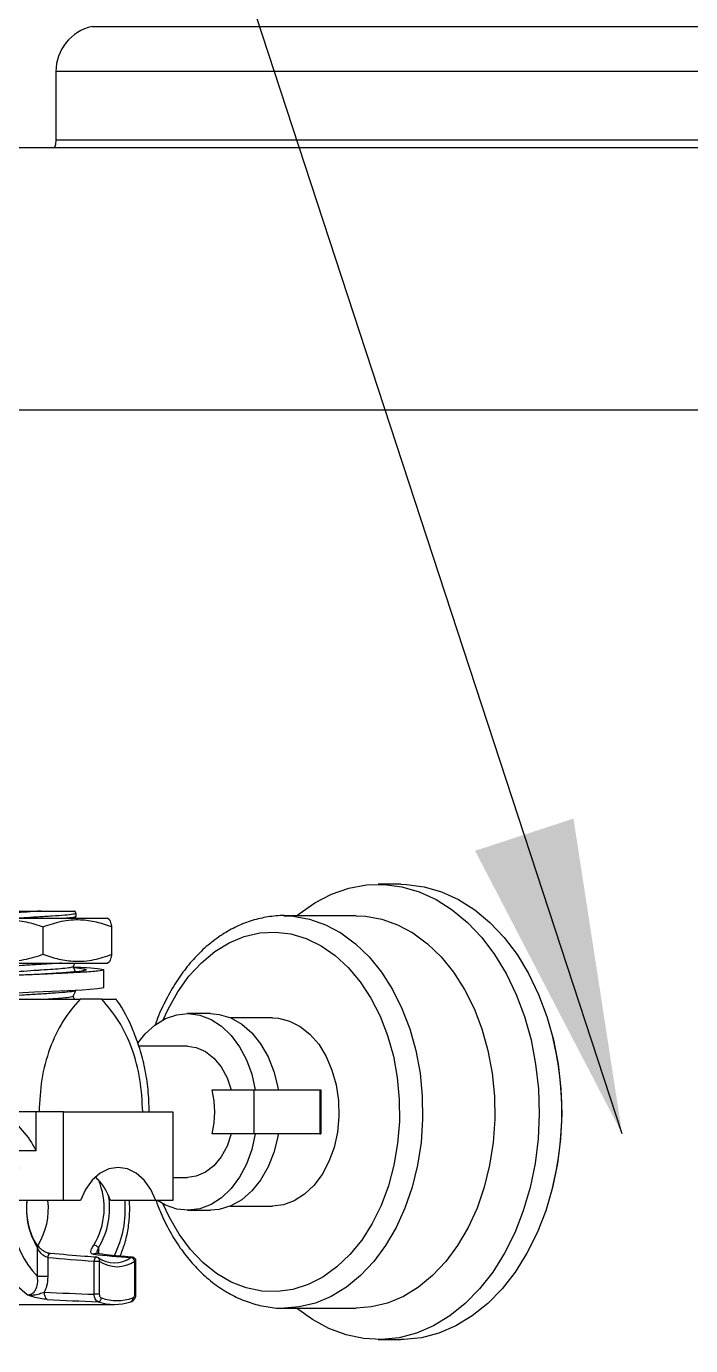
# Model space of a CAD drawing. Header units: millimetres. Extents: x 0 to 6631, y 0 to 4689.
# Drawn here: x 1186.8 to 1272.9, y 3474.2 to 3645.2 of the extents above; entities that cross this region are included whole.
import ezdxf

# ---------------------------------------------------------------- set-up
doc = ezdxf.new("R2010")
doc.units = ezdxf.units.MM
doc.header["$LTSCALE"] = 13
doc.layers.add('几何体', color=7, linetype='Continuous')
doc.layers.add('注释', color=2, linetype='Continuous')
doc.styles.get("Standard").update_dxf_attribs({"font": 'gbenor.shx', "bigfont": 'gbcbig.shx'})
doc.dimstyles.new('SLDDIMSTYLE2', dxfattribs={"dimtxt": 0.18, "dimasz": 40.8, "dimexe": 0, "dimexo": 0.0625, "dimgap": 0, "dimtad": 0, "dimtih": 1, "dimtoh": 1, "dimdec": 0, "dimrnd": 1e-09, "dimzin": 0, "dimdsep": 46, "dimtxsty": 'Standard', "dimsah": 1, "dimcen": 0.09, "dimadec": 0, "dimazin": 0, "dimtfac": 40.8, "dimtdec": 0, "dimtofl": 0, "dimtmove": 0, "dimatfit": 3, "dimfxl": 1, "dimfrac": 2, "dimtolj": 1, "dimtzin": 0, "dimarcsym": 0})

msp = doc.modelspace()

# ---------------------------------------------------------------- linework, layer by layer
at = {"layer": '几何体'}
for p, q in [((1195.35, 3645.23), (1565.95, 3645.23)), ((1190.65, 3639.37), (1190.65, 3630.53)), ((1570.65, 3639.37), (1190.65, 3639.37)), ((1190.65, 3630.53), (1570.65, 3630.53)), ((1166.15, 3629.53), (1595.15, 3629.53)), ((1166.15, 3595.53), (1595.15, 3595.53)), ((1235.35, 3534.03), (1232.43, 3534.03)), ((1179.24, 3529.63), (1188.9, 3529.63)), ((1188.9, 3529.63), (1197.28, 3529.63)), ((1193.25, 3530.27), (1193.09, 3530.59)), ((1193.15, 3529.63), (1193.25, 3529.84)), ((1193.26, 3529.85), (1193.26, 3530.26)), ((1197.58, 3529.43), (1197.28, 3529.63)), ((1229.55, 3529.96), (1220.21, 3529.96)), ((1220.21, 3529.96), (1220.63, 3529.95)), ((1189.02, 3524.93), (1189.02, 3528.53)), ((1197.92, 3524.93), (1197.92, 3528.53)), ((1179.24, 3523.83), (1188.9, 3523.83)), ((1188.9, 3523.83), (1197.28, 3523.83)), ((1196.87, 3520.64), (1196.87, 3522.94)), ((1197.28, 3523.83), (1197.58, 3524.02)), ((1188.27, 3522.35), (1188.27, 3522.35)), ((1196.6, 3519.13), (1193.78, 3519.13)), ((1210.67, 3517.28), (1207.7, 3517.28)), ((1218.71, 3516.72), (1213.3, 3516.72)), ((1207.7, 3513.03), (1201.41, 3513.03)), ((1210.89, 3507.38), (1216.36, 3507.38)), ((1216.36, 3501.68), (1216.36, 3507.38)), ((1216.36, 3507.38), (1224.85, 3507.38)), ((1224.85, 3507.38), (1224.85, 3501.68)), ((1224.85, 3507.38), (1224.99, 3507.38)), ((1224.99, 3507.38), (1224.99, 3501.68)), ((1188.08, 3499.53), (1188.08, 3504.53)), ((1191.65, 3504.53), (1188.08, 3504.53)), ((1191.65, 3493.03), (1191.65, 3504.53)), ((1191.65, 3504.53), (1205.79, 3504.53)), ((1205.79, 3504.53), (1205.79, 3493.03)), ((1216.36, 3501.68), (1210.89, 3501.68)), ((1224.85, 3501.68), (1216.36, 3501.68)), ((1224.85, 3501.68), (1224.99, 3501.68)), ((1185.78, 3499.53), (1188.08, 3499.53)), ((1205.79, 3496.03), (1207.7, 3496.03)), ((1191.65, 3493.03), (1185.78, 3493.03)), ((1193.84, 3493.03), (1191.65, 3493.03)), ((1203.6, 3493.03), (1197.73, 3493.03)), ((1205.79, 3493.03), (1203.6, 3493.03)), ((1207.7, 3491.78), (1210.67, 3491.78)), ((1213.3, 3492.33), (1218.71, 3492.33)), ((1188.26, 3483.18), (1188.26, 3486.92)), ((1196.17, 3486.92), (1196.17, 3486.12)), ((1189.59, 3485.67), (1189.59, 3483.18)), ((1195.61, 3480.9), (1195.61, 3485.2)), ((1195.61, 3485.2), (1196.28, 3485.2)), ((1196.28, 3485.2), (1196.28, 3480.9)), ((1200.88, 3480.9), (1200.88, 3485.2)), ((1201.03, 3485.2), (1200.88, 3485.2)), ((1201.03, 3480.9), (1201.03, 3485.2)), ((1189.59, 3483.18), (1188.26, 3483.18)), ((1196.28, 3480.9), (1195.61, 3480.9)), ((1200.88, 3480.9), (1201.03, 3480.9)), ((1201.03, 3480.9), (1201.03, 3480.9)), ((1178.29, 3479.56), (1198.23, 3479.56)), ((1220.21, 3479.09), (1229.55, 3479.09)), ((1232.43, 3475.02), (1235.35, 3475.02))]:
    msp.add_line(p, q, dxfattribs=at)
at = {"layer": '几何体', "flags": 128}
for points in [[(1190.65, 3630.53), (1190.59, 3629.94), (1190.48, 3629.53)], [(1221.85, 3529.96), (1222.16, 3530.21), (1224.22, 3531.65), (1226.38, 3532.76), (1228.61, 3533.53), (1230.89, 3533.95), (1233.19, 3534.01), (1235.48, 3533.72), (1237.73, 3533.07), (1239.92, 3532.07), (1242.01, 3530.74), (1243.99, 3529.09), (1245.84, 3527.14), (1247.51, 3524.92), (1249.01, 3522.45), (1250.3, 3519.76), (1251.38, 3516.89), (1252.23, 3513.87), (1252.83, 3510.73), (1253.19, 3507.52), (1253.3, 3504.27), (1253.15, 3501.03), (1252.75, 3497.83), (1252.11, 3494.71), (1251.23, 3491.71), (1250.12, 3488.86), (1248.79, 3486.2), (1247.27, 3483.77), (1245.56, 3481.59), (1243.7, 3479.69), (1241.7, 3478.09), (1239.58, 3476.8), (1237.38, 3475.86), (1235.12, 3475.26), (1232.83, 3475.02), (1230.53, 3475.14), (1228.26, 3475.62), (1226.04, 3476.44), (1223.89, 3477.61), (1221.85, 3479.09)], [(1235.35, 3534.03), (1236.1, 3534.01), (1238.39, 3533.72), (1240.64, 3533.07), (1242.83, 3532.07), (1244.93, 3530.74), (1246.91, 3529.09), (1248.75, 3527.14), (1250.43, 3524.92), (1251.92, 3522.45), (1253.21, 3519.76), (1254.29, 3516.89), (1255.14, 3513.87), (1255.74, 3510.73), (1256.1, 3507.52), (1256.21, 3504.27), (1256.06, 3501.03), (1255.67, 3497.83), (1255.02, 3494.71), (1254.14, 3491.71), (1253.03, 3488.86), (1251.7, 3486.2), (1250.18, 3483.77), (1248.47, 3481.59), (1246.61, 3479.69), (1244.61, 3478.09), (1242.5, 3476.8), (1240.3, 3475.86), (1238.04, 3475.26), (1235.74, 3475.02), (1235.35, 3475.02)], [(1220.63, 3529.95), (1221.42, 3529.9), (1223.54, 3529.52), (1225.6, 3528.79), (1227.59, 3527.72), (1229.48, 3526.32), (1231.24, 3524.62), (1232.84, 3522.63), (1234.27, 3520.39), (1235.5, 3517.93), (1236.51, 3515.28), (1237.29, 3512.48), (1237.84, 3509.57), (1238.14, 3506.58), (1238.18, 3503.57), (1237.98, 3500.57), (1237.52, 3497.63), (1236.82, 3494.78), (1235.89, 3492.07), (1234.74, 3489.53), (1233.38, 3487.21), (1231.84, 3485.13), (1230.14, 3483.32), (1228.3, 3481.81), (1226.34, 3480.62), (1224.3, 3479.76), (1222.2, 3479.25), (1220.24, 3479.09)], [(1229.55, 3529.96), (1230.76, 3529.9), (1232.88, 3529.52), (1234.94, 3528.79), (1236.93, 3527.72), (1238.82, 3526.32), (1240.58, 3524.62), (1242.18, 3522.63), (1243.61, 3520.39), (1244.84, 3517.93), (1245.85, 3515.28), (1246.63, 3512.48), (1247.18, 3509.57), (1247.48, 3506.58), (1247.52, 3503.57), (1247.32, 3500.57), (1246.86, 3497.63), (1246.16, 3494.78), (1245.23, 3492.07), (1244.08, 3489.53), (1242.72, 3487.21), (1241.18, 3485.13), (1239.48, 3483.32), (1237.64, 3481.81), (1235.68, 3480.62), (1233.64, 3479.76), (1231.54, 3479.25), (1229.55, 3479.09)], [(1204.56, 3516.48), (1205.19, 3517.85), (1206.45, 3520.1), (1207.89, 3522.11), (1209.5, 3523.86), (1211.25, 3525.32), (1213.12, 3526.45), (1215.06, 3527.26), (1217.07, 3527.72), (1219.1, 3527.83), (1221.12, 3527.59), (1223.1, 3527), (1225.02, 3526.07), (1226.85, 3524.81), (1228.55, 3523.24), (1230.1, 3521.39), (1231.48, 3519.28), (1232.66, 3516.95), (1233.64, 3514.43), (1234.39, 3511.76), (1234.9, 3508.99), (1235.16, 3506.14), (1235.18, 3503.27), (1234.94, 3500.42), (1234.46, 3497.63), (1233.74, 3494.94), (1232.8, 3492.41), (1231.64, 3490.05), (1230.28, 3487.91), (1228.75, 3486.03), (1227.07, 3484.43), (1225.26, 3483.13), (1223.35, 3482.15), (1221.37, 3481.52), (1219.35, 3481.23), (1217.32, 3481.3), (1215.31, 3481.71), (1213.36, 3482.48), (1211.48, 3483.58), (1209.71, 3484.99), (1208.09, 3486.71), (1206.62, 3488.69), (1205.33, 3490.91), (1204.56, 3492.58)], [(1196.8, 3520.64), (1196.86, 3520.63), (1196.05, 3520.48), (1194.05, 3520.33), (1192.21, 3520.23), (1190.08, 3520.13), (1187.86, 3520.03), (1185.63, 3519.93), (1183.6, 3519.83), (1181.88, 3519.73), (1180.15, 3519.58), (1179.65, 3519.43), (1180.46, 3519.28), (1182.46, 3519.13), (1182.46, 3519.13)], [(1201.25, 3513.43), (1202.21, 3514.64), (1203.48, 3515.79), (1204.86, 3516.62), (1206.32, 3517.12), (1207.81, 3517.28), (1209.31, 3517.07), (1210.76, 3516.52), (1212.12, 3515.64), (1213.36, 3514.45), (1214.45, 3512.98), (1215.35, 3511.28), (1216.03, 3509.4), (1216.49, 3507.38)], [(1210.67, 3517.28), (1211.82, 3517.17), (1213.31, 3516.72), (1214.73, 3515.91), (1216.03, 3514.78), (1217.18, 3513.35), (1218.14, 3511.67), (1218.89, 3509.78), (1219.4, 3507.74), (1219.46, 3507.38)], [(1218.71, 3516.72), (1219.49, 3516.67), (1220.93, 3516.31), (1222.3, 3515.61), (1223.58, 3514.6), (1224.71, 3513.29), (1225.67, 3511.73), (1226.43, 3509.96), (1226.97, 3508.04), (1227.27, 3506.02), (1227.33, 3503.95), (1227.14, 3501.9), (1226.7, 3499.93), (1226.04, 3498.08), (1225.16, 3496.43), (1224.1, 3495), (1222.88, 3493.85), (1221.55, 3493.01), (1220.13, 3492.5), (1218.71, 3492.33)], [(1207.7, 3513.03), (1208.85, 3512.87), (1210.04, 3512.36), (1211.13, 3511.51), (1212.07, 3510.36), (1212.83, 3508.96), (1213.36, 3507.38)], [(1186.92, 3480.83), (1185.62, 3481.94), (1184.47, 3483.34), (1183.51, 3485), (1182.76, 3486.87), (1182.25, 3488.89), (1182, 3491), (1182, 3493.15), (1182.26, 3495.26), (1182.77, 3497.28), (1183.52, 3499.15), (1184.48, 3500.8), (1184.61, 3500.99)], [(1216.49, 3501.68), (1216.03, 3499.65), (1215.35, 3497.77), (1214.45, 3496.07), (1213.36, 3494.6), (1212.12, 3493.41), (1210.76, 3492.53), (1209.31, 3491.98), (1207.81, 3491.78), (1206.32, 3491.93), (1204.86, 3492.43), (1203.81, 3493.03)], [(1213.36, 3501.68), (1212.83, 3500.09), (1212.07, 3498.69), (1211.13, 3497.54), (1210.04, 3496.7), (1208.85, 3496.18), (1207.7, 3496.03)], [(1219.46, 3501.68), (1219.4, 3501.31), (1218.89, 3499.27), (1218.14, 3497.39), (1217.18, 3495.7), (1216.03, 3494.28), (1214.73, 3493.14), (1213.31, 3492.34), (1211.82, 3491.88), (1210.67, 3491.78)], [(1203.6, 3493.03), (1202.95, 3494.47), (1202.09, 3495.67), (1201.07, 3496.57), (1199.92, 3497.14), (1198.72, 3497.33), (1197.52, 3497.14), (1196.38, 3496.57), (1195.35, 3495.67), (1194.49, 3494.47), (1193.84, 3493.03)], [(1188.35, 3487.26), (1188.28, 3487.25), (1188.26, 3487.25)], [(1189.95, 3486.17), (1189.94, 3486.17), (1189.86, 3486.15), (1189.78, 3486.11), (1189.71, 3486.03), (1189.65, 3485.92), (1189.61, 3485.8), (1189.59, 3485.67)], [(1195.96, 3485.69), (1195.93, 3485.69), (1195.85, 3485.67), (1195.78, 3485.62), (1195.71, 3485.54), (1195.66, 3485.44), (1195.63, 3485.32), (1195.61, 3485.2)], [(1200.42, 3479.94), (1200.41, 3479.94), (1200.34, 3479.93)]]:
    msp.add_lwpolyline(points, dxfattribs=at)
at = {"layer": '几何体'}
for centre, radius, start, end in [((1196.65, 3639.37), 6, 102.5018, 180), ((1215.93, 3504.53), 40.3, 345.7747, 14.2253), ((1199.42, 3504.53), 11.82, 346.0457, 13.9543), ((1197.85, 3492.14), 13.12, 156.8348, 223.071), ((1187.57, 3492.09), 9.34, 328.8688, 23.0602), ((1190.79, 3490.81), 7.28, 17.7463, 46.73), ((1187.72, 3492.05), 9.89, 328.7878, 9.6951), ((1195.99, 3492.02), 9.16, 173.6878, 211.3073), ((1196.6, 3492.01), 9.77, 174.0086, 211.368), ((1180.52, 3492.02), 9.16, 328.6927, 6.3122), ((1185.94, 3491.98), 13.71, 333.669, 4.3718), ((1188.19, 3487.09), 0.172, 36.4407, 97.3745), ((1188.1, 3487.11), 0.247, 311.7949, 20.2103), ((1195.47, 3486.38), 0.884, 37.786, 84.481), ((1195.73, 3485.83), 0.335, 84.3945, 129.8115), ((1195.93, 3485.2), 0.5, 56.192, 86.1689), ((1198.23, 3488.71), 3.74, 234.9833, 305.0167), ((1195.96, 3485.35), 0.355, 333.7912, 46.7679), ((1198.58, 3488.48), 4.01, 234.9833, 305.0167), ((1200.54, 3485.37), 0.321, 85.4783, 121.5329), ((1200.28, 3485.03), 0.625, 15.3632, 80.9734), ((1200.53, 3485.2), 0.5, 0, 85.2152), ((1190.16, 3481.04), 1.04, 173.184, 232.4717), ((1196.02, 3480.46), 0.538, 280.4821, 355.3962), ((1198.23, 3485.92), 6.35, 250.5778, 289.4222), ((1198.58, 3486.17), 6.1, 250.5778, 289.4222), ((1200.24, 3480.29), 0.388, 297.2452, 19.0732)]:
    msp.add_arc(centre, radius, start, end, dxfattribs=at)
for centre, major_axis, ratio, start_param, end_param in [((1218.61, 3492.06), (53.74, 0), 0.141421, 4.141918, 4.270157), ((1218.93, 3492.06), (43.35, 0), 0.1638, 4.141918, 4.270157), ((1215.1, 3492.06), (81.32, 0), 0.141421, 4.387366, 4.470423), ((1215.72, 3492.06), (82.02, 0), 0.152394, 4.387366, 4.470972)]:
    msp.add_ellipse(centre, major_axis=major_axis, ratio=ratio, start_param=start_param, end_param=end_param, dxfattribs=at)
for points, knots in [([(1179.36, 3528.53), (1180.21, 3528.79), (1181.92, 3529.34), (1184.45, 3529.53), (1186.85, 3529.23), (1188.29, 3528.76), (1189.02, 3528.53)], [0, 0, 0, 0, 0.267276, 0.541818, 0.768445, 1, 1, 1, 1]), ([(1183.43, 3530.56), (1183.44, 3530.56), (1183.47, 3530.56), (1184.16, 3530.56), (1185.3, 3530.56), (1186.76, 3530.56), (1187.97, 3530.56), (1188.63, 3530.56), (1188.76, 3530.56)], [0, 0, 0, 0, 0.15796, 0.359068, 0.559088, 0.756164, 0.951488, 1, 1, 1, 1]), ([(1188.76, 3530.56), (1188.59, 3530.55), (1187.82, 3530.5), (1186.44, 3530.41), (1184.92, 3530.29), (1183.87, 3530.18), (1183.73, 3530.1), (1183.67, 3530.06)], [0, 0, 0, 0, 0.065535, 0.304748, 0.542346, 0.779943, 1, 1, 1, 1]), ([(1193.23, 3530.27), (1193.24, 3530.26), (1193.38, 3530.22), (1192.94, 3530.14), (1191.9, 3530.02), (1190.21, 3529.9), (1188.28, 3529.78), (1186.72, 3529.69), (1186.04, 3529.64), (1185.9, 3529.63)], [0, 0, 0, 0, 0.015248, 0.20138, 0.388551, 0.575722, 0.761854, 0.949599, 1, 1, 1, 1]), ([(1188.76, 3530.56), (1189.27, 3530.56), (1190.31, 3530.56), (1191.64, 3530.56), (1192.6, 3530.56), (1193.09, 3530.56), (1193.05, 3530.56), (1193.04, 3530.56)], [0, 0, 0, 0, 0.221431, 0.442825, 0.665362, 0.892579, 1, 1, 1, 1]), ([(1189.02, 3528.53), (1189.8, 3528.79), (1191.38, 3529.34), (1193.71, 3529.53), (1195.91, 3529.23), (1197.24, 3528.76), (1197.92, 3528.53)], [0, 0, 0, 0, 0.267276, 0.541818, 0.768445, 1, 1, 1, 1]), ([(1193.23, 3529.84), (1193.17, 3529.8), (1193.05, 3529.73), (1192.32, 3529.66), (1191.97, 3529.63)], [0, 0, 0, 0, 0.523091, 1, 1, 1, 1]), ([(1197.92, 3528.53), (1197.88, 3528.66), (1197.79, 3529.06), (1197.67, 3529.42), (1197.59, 3529.39), (1197.58, 3529.38)], [0, 0, 0, 0, 0.299249, 0.87274, 1, 1, 1, 1]), ([(1220.66, 3529.94), (1220.6, 3529.94), (1219.85, 3530.02), (1218.39, 3529.87), (1216.33, 3529.47), (1214.33, 3528.72), (1212.4, 3527.69), (1210.56, 3526.36), (1208.85, 3524.77), (1207.27, 3522.91), (1205.85, 3520.83), (1204.63, 3518.53), (1203.86, 3516.83), (1203.55, 3515.87), (1203.52, 3515.77)], [0, 0, 0, 0, 0.008266, 0.104656, 0.2009, 0.29733, 0.394298, 0.492007, 0.590491, 0.689645, 0.789295, 0.889257, 0.989383, 1, 1, 1, 1]), ([(1189.02, 3524.93), (1188.18, 3524.66), (1186.47, 3524.12), (1183.94, 3523.93), (1181.54, 3524.23), (1180.09, 3524.69), (1179.36, 3524.93)], [0, 0, 0, 0, 0.267276, 0.541818, 0.768445, 1, 1, 1, 1]), ([(1197.92, 3524.93), (1197.14, 3524.66), (1195.56, 3524.12), (1193.23, 3523.93), (1191.03, 3524.23), (1189.7, 3524.69), (1189.02, 3524.93)], [0, 0, 0, 0, 0.267276, 0.541818, 0.768445, 1, 1, 1, 1]), ([(1197.58, 3524.06), (1197.59, 3524.06), (1197.67, 3524.03), (1197.79, 3524.39), (1197.88, 3524.79), (1197.92, 3524.93)], [0, 0, 0, 0, 0.108534, 0.700748, 1, 1, 1, 1]), ([(1192.89, 3523.33), (1192.9, 3523.33), (1193.58, 3523.29), (1194.96, 3523.21), (1196.59, 3523.08), (1197.08, 3522.92), (1196.26, 3522.78), (1194.43, 3522.64), (1192.25, 3522.53), (1190.11, 3522.42), (1187.84, 3522.33), (1185.61, 3522.22), (1183.54, 3522.13), (1181.54, 3522.01), (1179.93, 3521.88), (1179.78, 3521.79), (1179.71, 3521.74)], [0, 0, 0, 0, 0.000507, 0.063965, 0.158374, 0.253422, 0.347654, 0.442412, 0.50561, 0.569244, 0.632077, 0.695798, 0.758753, 0.822212, 0.916621, 1, 1, 1, 1]), ([(1191.39, 3523.83), (1191, 3523.8), (1190.09, 3523.73), (1188.25, 3523.62), (1186.3, 3523.5), (1184.62, 3523.38), (1183.57, 3523.26), (1183.13, 3523.17), (1183.28, 3523.13), (1183.29, 3523.13)], [0, 0, 0, 0, 0.128838, 0.299627, 0.471898, 0.643008, 0.814117, 0.986388, 1, 1, 1, 1]), ([(1192.85, 3523.33), (1192.78, 3523.3), (1192.64, 3523.22), (1191.64, 3523.11), (1190.29, 3523), (1189.11, 3522.92), (1187.82, 3522.84), (1186.44, 3522.74), (1184.92, 3522.62), (1183.87, 3522.51), (1183.73, 3522.43), (1183.67, 3522.39)], [0, 0, 0, 0, 0.11697, 0.244625, 0.354837, 0.464711, 0.499792, 0.627839, 0.755023, 0.882206, 1, 1, 1, 1]), ([(1192.84, 3523.23), (1192.87, 3523.23), (1193.56, 3523.18), (1194.31, 3523.08), (1194.74, 3522.92), (1194.12, 3522.78), (1192.62, 3522.63), (1190.54, 3522.48), (1188.98, 3522.39), (1188.25, 3522.34)], [0, 0, 0, 0, 0.007372, 0.175837, 0.345445, 0.513596, 0.682685, 0.851775, 1, 1, 1, 1]), ([(1192.87, 3523.33), (1192.93, 3523.46), (1193.02, 3523.62), (1193.1, 3523.79), (1193.12, 3523.83)], [0, 0, 0, 0, 0.762543, 1, 1, 1, 1]), ([(1193.25, 3522.6), (1193.19, 3522.73), (1193.06, 3522.97), (1192.94, 3523.22), (1192.88, 3523.34)], [0, 0, 0, 0, 0.5069174, 1, 1, 1, 1]), ([(1181.71, 3519.13), (1182.56, 3519.13), (1184.26, 3519.13), (1186.93, 3519.13), (1189.18, 3519.13), (1190.88, 3519.13), (1192.48, 3519.13), (1193.34, 3519.13), (1193.78, 3519.13)], [0, 0, 0, 0, 0.248589, 0.498299, 0.62825, 0.749296, 0.872285, 1, 1, 1, 1]), ([(1193.23, 3520.25), (1193.16, 3520.22), (1193.01, 3520.14), (1191.87, 3520.02), (1190.22, 3519.9), (1188.25, 3519.78), (1186.3, 3519.66), (1184.62, 3519.54), (1183.57, 3519.43), (1183.13, 3519.34), (1183.28, 3519.3), (1183.29, 3519.29)], [0, 0, 0, 0, 0.114575, 0.239769, 0.364962, 0.48946, 0.615038, 0.739769, 0.8645, 0.990078, 1, 1, 1, 1]), ([(1193.78, 3519.13), (1193, 3518.22), (1191.45, 3516.4), (1189.78, 3512.8), (1188.68, 3508.79), (1188.54, 3505.95), (1188.47, 3504.53)], [0, 0, 0, 0, 0.250026, 0.5, 0.749974, 1, 1, 1, 1]), ([(1192.85, 3519.5), (1192.78, 3519.46), (1192.65, 3519.39), (1191.64, 3519.28), (1190.57, 3519.19), (1189.86, 3519.14), (1189.65, 3519.13)], [0, 0, 0, 0, 0.2933508, 0.6135005, 0.8899017, 1, 1, 1, 1]), ([(1192.87, 3519.5), (1192.93, 3519.62), (1193.06, 3519.88), (1193.19, 3520.13), (1193.25, 3520.25)], [0, 0, 0, 0, 0.499998, 1, 1, 1, 1]), ([(1193.07, 3519.13), (1193.07, 3519.13), (1193, 3519.26), (1192.94, 3519.39), (1192.88, 3519.51)], [0, 0, 0, 0, 0.045159, 1, 1, 1, 1]), ([(1201.9, 3504.53), (1201.83, 3505.95), (1201.69, 3508.79), (1200.59, 3512.8), (1198.93, 3516.4), (1197.37, 3518.22), (1196.6, 3519.13)], [0, 0, 0, 0, 0.250026, 0.5, 0.749974, 1, 1, 1, 1]), ([(1196.6, 3519.13), (1196.98, 3519.13), (1197.73, 3519.13), (1198.32, 3519.13), (1198.52, 3519.13), (1198.43, 3519.13), (1198.42, 3519.13)], [0, 0, 0, 0, 0.330269, 0.648433, 0.961284, 1, 1, 1, 1]), ([(1202.75, 3504.53), (1202.72, 3505.5), (1202.66, 3507.4), (1202.22, 3510.16), (1201.57, 3512.72), (1200.44, 3515.71), (1199.42, 3517.92), (1198.47, 3519.07), (1198.42, 3519.12)], [0, 0, 0, 0, 0.183599, 0.359511, 0.527697, 0.688128, 0.984978, 1, 1, 1, 1]), ([(1183.69, 3504.53), (1184.4, 3503.95), (1185.91, 3502.72), (1187.33, 3500.87), (1187.95, 3499.76), (1188.08, 3499.53)], [0, 0, 0, 0, 0.410645, 0.877492, 1, 1, 1, 1]), ([(1188.08, 3504.53), (1188.02, 3504.53), (1187.73, 3504.53), (1187.19, 3504.53), (1186.44, 3504.53), (1185.26, 3504.53), (1184.35, 3504.53), (1183.69, 3504.53)], [0, 0, 0, 0, 0.050272, 0.220214, 0.378002, 0.550604, 1, 1, 1, 1]), ([(1198.98, 3485.84), (1199.19, 3486.37), (1199.63, 3487.48), (1200.04, 3489.34), (1200.25, 3491.23), (1200.21, 3492.46), (1200.18, 3493.03)], [0, 0, 0, 0, 0.238739, 0.505667, 0.772751, 1, 1, 1, 1]), ([(1203.59, 3493.13), (1203.8, 3492.56), (1204.32, 3491.14), (1205.38, 3489.04), (1206.74, 3486.85), (1208.29, 3484.9), (1209.98, 3483.18), (1211.82, 3481.74), (1213.76, 3480.6), (1215.79, 3479.75), (1217.87, 3479.26), (1219.37, 3479.05), (1220.16, 3479.11), (1220.25, 3479.11)], [0, 0, 0, 0, 0.069031, 0.172206, 0.275445, 0.378641, 0.481642, 0.584238, 0.686191, 0.787304, 0.887504, 0.986903, 1, 1, 1, 1]), ([(1189.59, 3485.67), (1189.51, 3485.69), (1189.33, 3485.73), (1189.04, 3485.9), (1188.72, 3486.17), (1188.45, 3486.52), (1188.32, 3486.8), (1188.26, 3486.92)], [0, 0, 0, 0, 0.154254, 0.316154, 0.499276, 0.783133, 1, 1, 1, 1]), ([(1189.92, 3486.17), (1189.89, 3486.17), (1189.8, 3486.18), (1189.58, 3486.24), (1189.27, 3486.36), (1188.92, 3486.57), (1188.58, 3486.85), (1188.42, 3487.08), (1188.33, 3487.2)], [0, 0, 0, 0, 0.054934, 0.189035, 0.349969, 0.534485, 0.753191, 1, 1, 1, 1]), ([(1195.52, 3486.09), (1195.48, 3486.09), (1195.35, 3486.11), (1195.19, 3486.21), (1195.15, 3486.43), (1195.26, 3486.78), (1195.45, 3487.09), (1195.56, 3487.26)], [0, 0, 0, 0, 0.070193, 0.27645, 0.477116, 0.713047, 1, 1, 1, 1]), ([(1196.17, 3486.92), (1196.09, 3486.74), (1195.98, 3486.47), (1195.93, 3486.25), (1195.92, 3486.17)], [0, 0, 0, 0, 0.679849, 1, 1, 1, 1]), ([(1195.96, 3485.69), (1195.45, 3485.73), (1193.44, 3485.87), (1191.44, 3486.04), (1189.95, 3486.17)], [0, 0, 0, 0, 0.256461, 1, 1, 1, 1]), ([(1195.77, 3486.17), (1195.76, 3486.17), (1195.74, 3486.17), (1195.75, 3486.17), (1195.75, 3486.17)], [0, 0, 0, 0, 0.660533, 1, 1, 1, 1]), ([(1200.57, 3485.69), (1200.16, 3485.73), (1198.56, 3485.87), (1196.95, 3486.04), (1195.76, 3486.16)], [0, 0, 0, 0, 0.256461, 1, 1, 1, 1]), ([(1186.92, 3480.83), (1187, 3480.83), (1187.25, 3480.82), (1187.64, 3480.98), (1187.9, 3481.26), (1188.14, 3481.66), (1188.24, 3481.97), (1188.31, 3482.55), (1188.29, 3482.87), (1188.26, 3483.18)], [0, 0, 0, 0, 0.0839036, 0.2652506, 0.4405083, 0.4747131, 0.7239313, 0.7303243, 1, 1, 1, 1]), ([(1189.59, 3483.18), (1189.57, 3482.76), (1189.53, 3482.04), (1189.25, 3481.42), (1189.13, 3481.17)], [0, 0, 0, 0, 0.586964, 1, 1, 1, 1]), ([(1186.92, 3480.83), (1186.92, 3480.83), (1186.98, 3480.82), (1187.26, 3480.78), (1187.8, 3480.79), (1188.51, 3480.95), (1188.93, 3481.1), (1189.13, 3481.17)], [0, 0, 0, 0, 0.0037098, 0.0752361, 0.3655855, 0.6995634, 1, 1, 1, 1]), ([(1189.53, 3480.22), (1189.24, 3480.25), (1188.67, 3480.3), (1187.8, 3480.51), (1187.24, 3480.7), (1186.99, 3480.81), (1186.92, 3480.83), (1186.92, 3480.83)], [0, 0, 0, 0, 0.363876, 0.703086, 0.922604, 0.996838, 1, 1, 1, 1]), ([(1196.11, 3479.93), (1196.05, 3479.96), (1195.91, 3480.04), (1195.74, 3480.27), (1195.63, 3480.56), (1195.62, 3480.79), (1195.61, 3480.9)], [0, 0, 0, 0, 0.242425, 0.495266, 0.747427, 1, 1, 1, 1]), ([(1196.28, 3480.9), (1196.28, 3480.84), (1196.29, 3480.73), (1196.35, 3480.58), (1196.44, 3480.47), (1196.52, 3480.43), (1196.55, 3480.41)], [0, 0, 0, 0, 0.252044, 0.504046, 0.757121, 1, 1, 1, 1]), ([(1200.42, 3479.95), (1200.46, 3479.97), (1200.59, 3480), (1200.78, 3480.17), (1200.95, 3480.43), (1201.03, 3480.7), (1201.02, 3480.86), (1201.01, 3480.9)], [0, 0, 0, 0, 0.1096123, 0.3519973, 0.6118993, 0.9011725, 1, 1, 1, 1]), ([(1200.61, 3480.41), (1200.65, 3480.43), (1200.72, 3480.47), (1200.81, 3480.59), (1200.87, 3480.74), (1200.88, 3480.85), (1200.88, 3480.9)], [0, 0, 0, 0, 0.25538, 0.510786, 0.765429, 1, 1, 1, 1])]:
    msp.add_open_spline(points, degree=3, knots=knots, dxfattribs=at)

# ---------------------------------------------------------------- leaders
at = {"layer": '注释'}
for points in [[(1235.78, 3267.73), (887.19, 4071.34)], [(1264.04, 3501.68), (1077.63, 4071.53)]]:
    msp.add_leader(points, dimstyle='SLDDIMSTYLE2', dxfattribs=at)

doc.saveas('drawing.dxf')
